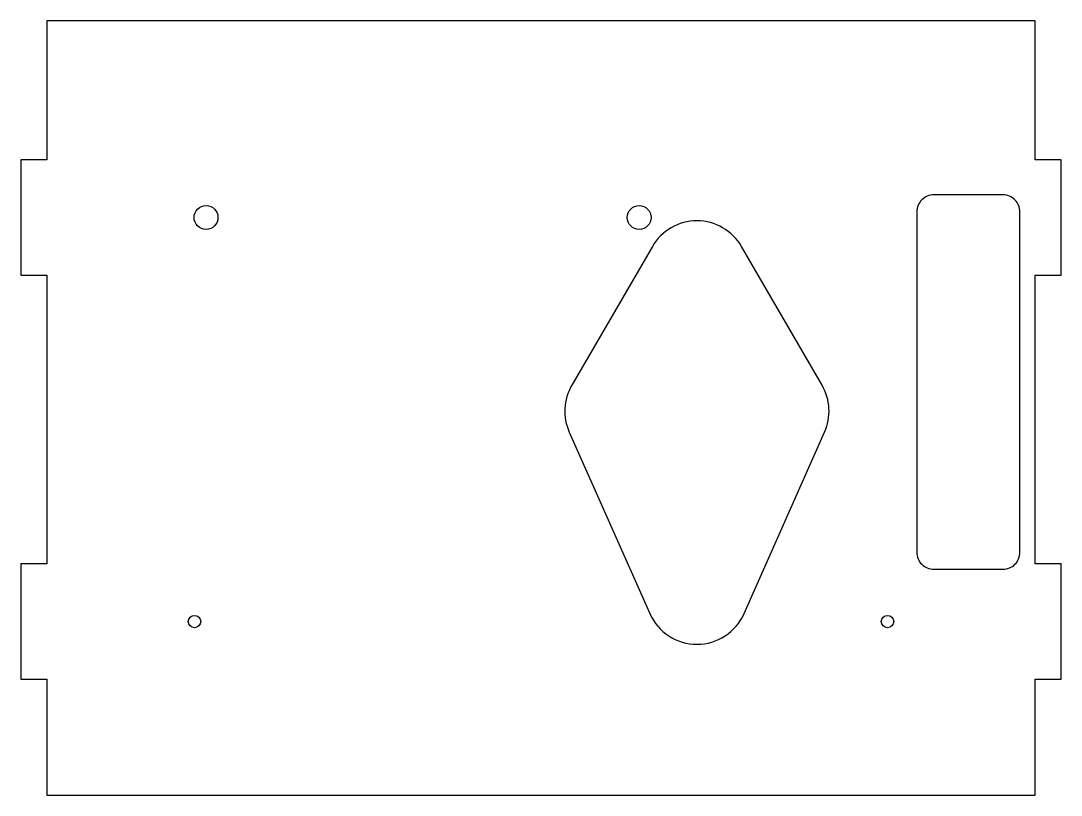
# Model space of a CAD drawing. Header units: millimetres. Extents: x -90 to 90, y -67 to 67.
import ezdxf

# ---------------------------------------------------------------- set-up
doc = ezdxf.new("R2010")
doc.units = ezdxf.units.MM
doc.layers.add('CUTOUTS', color=1, linetype='CONTINUOUS')
doc.layers.add('PERIMETER', color=5, linetype='CONTINUOUS')

msp = doc.modelspace()

# ---------------------------------------------------------------- linework, layer by layer
at = {"layer": 'CUTOUTS'}
for points in [[(82.93, 34, 0.414214), (80, 36.92), (68, 36.92, 0.414214), (65.08, 34), (65.08, -25, 0.414214), (68, -27.93), (80, -27.93, 0.414214), (82.93, -25)], [(5.33, 3.93, 0.2403), (4.89, -4.17), (18.84, -35.62, 0.650364), (35.16, -35.62), (49.11, -4.17, 0.2403), (48.67, 3.93), (34.72, 27.98, 0.575896), (19.28, 27.98)]]:
    msp.add_lwpolyline(points, format="xyb", close=True, dxfattribs=at)
for centre, radius in [((-58, 33), 2.07), ((17, 33), 2.07), ((-60, -37), 1.07), ((60, -37), 1.07)]:
    msp.add_circle(centre, radius, dxfattribs=at)
at = {"layer": 'PERIMETER'}
msp.add_lwpolyline([(-85.58, -67.07), (85.58, -67.07), (85.58, -46.97), (90.08, -46.97), (90.08, -27.02), (85.58, -27.02), (85.58, 23.03), (90.08, 23.03), (90.08, 42.98), (85.58, 42.98), (85.58, 67.07), (-85.58, 67.07), (-85.58, 42.98), (-90.08, 42.98), (-90.08, 23.03), (-85.58, 23.03), (-85.58, -27.02), (-90.08, -27.02), (-90.08, -46.97), (-85.58, -46.97)], close=True, dxfattribs=at)

doc.saveas('drawing.dxf')
